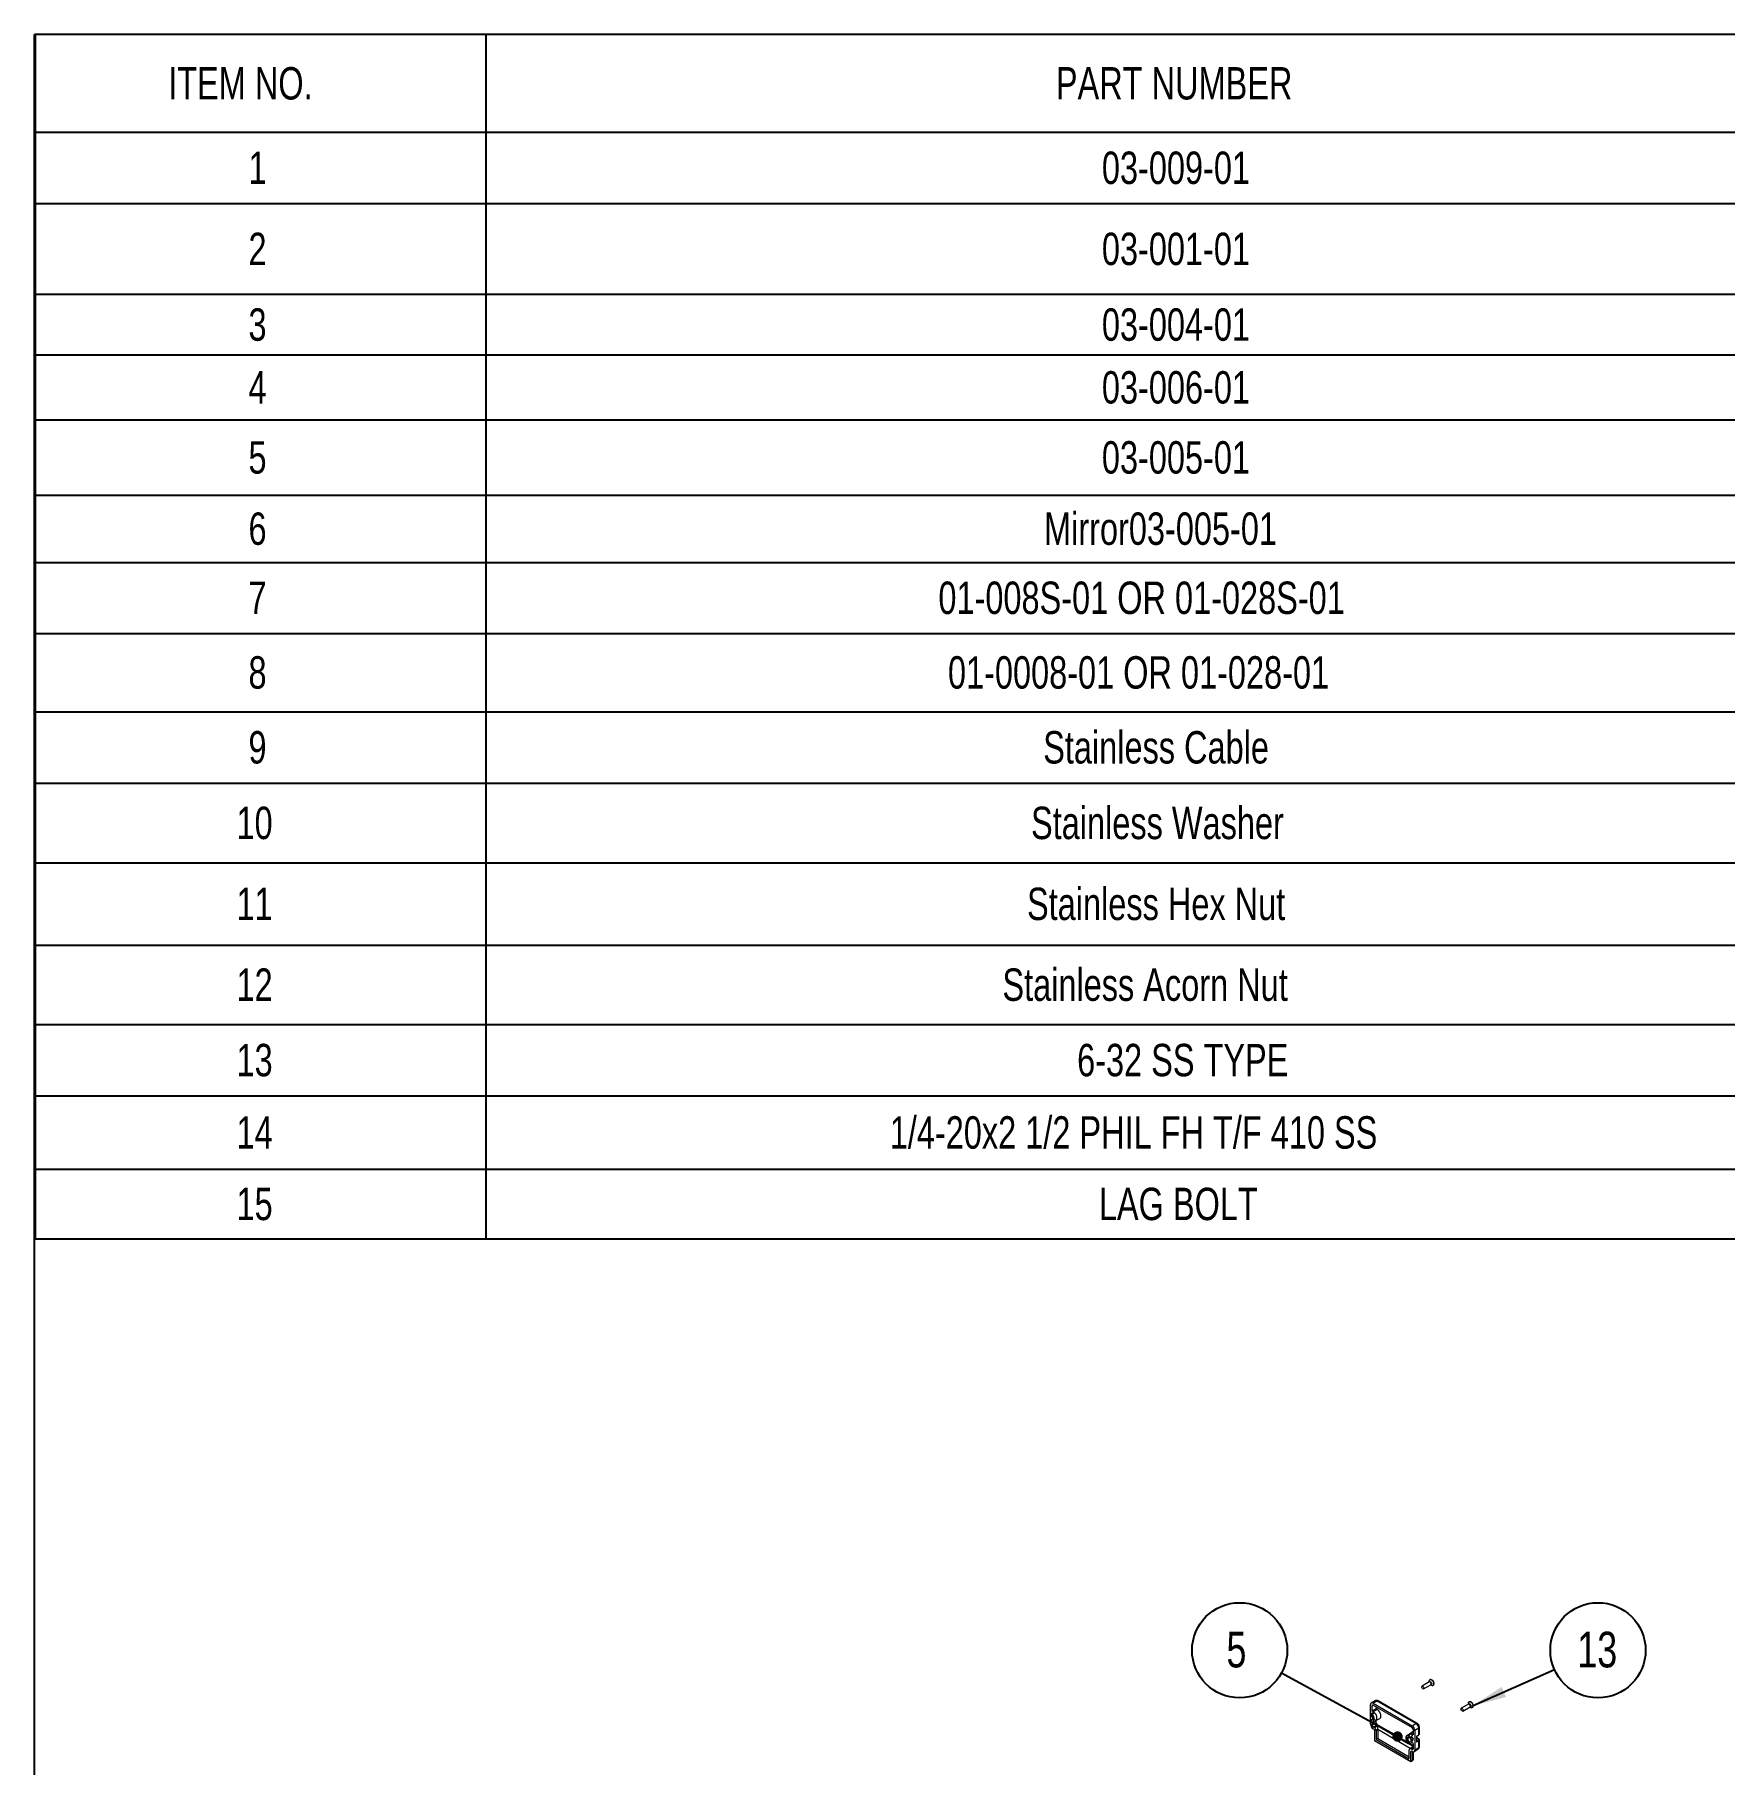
# Model space of a CAD drawing. Header units: inches. Extents: x 0.03 to 2.74, y 0.01 to 1.91.
# Drawn here: x 0.027 to 0.571, y 1.35 to 1.907 of the extents above; entities that cross this region are included whole.
import ezdxf

# ---------------------------------------------------------------- set-up
doc = ezdxf.new("R2010")
doc.units = ezdxf.units.IN
doc.header["$MEASUREMENT"] = 0
doc.layers.add('SLD-0_0', color=7, linetype='Continuous')
doc.styles.add('SLDTEXTSTYLE0', font='TXT', dxfattribs={"width": 0.75})
doc.dimstyles.new('SLDDIMSTYLE0', dxfattribs={"dimtxt": 0.18, "dimasz": 0.003333333333333333, "dimexe": 0, "dimexo": 0.0625, "dimgap": 0, "dimtad": 0, "dimtih": 1, "dimtoh": 1, "dimdec": 0, "dimrnd": 1e-09, "dimzin": 0, "dimdsep": 46, "dimtxsty": 'Standard', "dimblk1": 'DOT', "dimblk2": 'DOT', "dimsah": 1, "dimcen": 0.09, "dimadec": 0, "dimazin": 0, "dimtfac": 0.003333333333333333, "dimtdec": 0, "dimtofl": 0, "dimtmove": 0, "dimatfit": 3, "dimldrblk": 'DOT', "dimfxl": 1, "dimfrac": 2, "dimtolj": 1, "dimtzin": 0, "dimarcsym": 0})
doc.dimstyles.new('SLDDIMSTYLE1', dxfattribs={"dimtxt": 0.18, "dimasz": 0.01083333333333333, "dimexe": 0, "dimexo": 0.0625, "dimgap": 0, "dimtad": 0, "dimtih": 1, "dimtoh": 1, "dimdec": 0, "dimrnd": 1e-09, "dimzin": 0, "dimdsep": 46, "dimtxsty": 'Standard', "dimsah": 1, "dimcen": 0.09, "dimadec": 0, "dimazin": 0, "dimtfac": 0.01083333333333333, "dimtdec": 0, "dimtofl": 0, "dimtmove": 0, "dimatfit": 3, "dimfxl": 1, "dimfrac": 2, "dimtolj": 1, "dimtzin": 0, "dimarcsym": 0})

# ---------------------------------------------------------------- blocks, each defined once
blk = doc.blocks.new('SW_TABLEANNOTATION_0')
at = {"layer": 'SLD-0_0', "color": 0}
for p, q in [((0, 0), (0, -0.3872009452326953)), ((1.210545762131189, 0), (0, 0)), ((0.14498098970665, 0), (0.14498098970665, -0.03135276826658255)), ((0, -0.03135276826658255), (1.210545762131189, -0.03135276826658255)), ((0.14498098970665, -0.03135276826658255), (0.14498098970665, -0.3872009452326944)), ((1.13826999736011e-17, -0.05432676333691903), (1.210545762131189, -0.05432676333691903)), ((1.13826999736011e-17, -0.08349728771939062), (1.210545762131189, -0.08349728771939062)), ((1.13826999736011e-17, -0.1030073531698703), (1.210545762131189, -0.1030073531698703)), ((1.13826999736011e-17, -0.1238760948474395), (1.210545762131189, -0.1238760948474395)), ((1.13826999736011e-17, -0.1480556081101438), (1.210545762131189, -0.1480556081101438)), ((1.13826999736011e-17, -0.169698410419353), (1.210545762131189, -0.169698410419353)), ((1.13826999736011e-17, -0.1925155008162725), (1.210545762131189, -0.1925155008162725)), ((1.13826999736011e-17, -0.2177022479559358), (1.210545762131189, -0.2177022479559358)), ((1.13826999736011e-17, -0.2406762430262723), (1.210545762131189, -0.2406762430262723)), ((1.13826999736011e-17, -0.2663131683994829), (1.210545762131189, -0.2663131683994829)), ((1.13826999736011e-17, -0.2927340028802459), (1.210545762131189, -0.2927340028802459)), ((1.13826999736011e-17, -0.3182671939267178), (1.210545762131189, -0.3182671939267178)), ((1.13826999736011e-17, -0.3412411889970545), (1.210545762131189, -0.3412411889970545)), ((1.13826999736011e-17, -0.3648106416375238), (1.210545762131189, -0.3648106416375238)), ((0, -0.3872009452326953), (1.210545762131189, -0.3872009452326953))]:
    blk.add_line(p, q, dxfattribs=at)
at = {"layer": 'SLD-0_0', "color": 0, "char_height": 0.01041666666666666, "attachment_point": 1, "style": 'SLDTEXTSTYLE0'}
for s, insert in [('ITEM NO.', (0.04283192858272454, -0.01044361850959907)), ('PART NUMBER', (0.3282584805767522, -0.01044361850959907)), ('1', (0.06864211521291279, -0.03760700017805858)), ('03-009-01', (0.3430443631023089, -0.03760700017805858)), ('2', (0.06864211521291279, -0.06367925990446262)), ('03-001-01', (0.3430443631023089, -0.06367925990446262)), ('3', (0.06864211521291279, -0.08801955482093844)), ('03-004-01', (0.3430443631023089, -0.08801955482093844)), ('4', (0.06864211521291279, -0.1082089583849627)), ('03-006-01', (0.3430443631023089, -0.1082089583849627)), ('5', (0.06864211521291279, -0.1307330858550994)), ('03-005-01', (0.3430443631023089, -0.1307330858550994)), ('6', (0.06864211521291279, -0.1536442436410564)), ('Mirror03-005-01', (0.3244486868100371, -0.1536442436410564)), ('7', (0.06864211521291279, -0.1758741899941205)), ('01-008S-01 OR 01-028S-01', (0.2904787783999845, -0.1758741899941205)), ('8', (0.06864211521291279, -0.1998761087624117)), ('01-0008-01 OR 01-028-01', (0.2935555528568234, -0.1998761087624117)), ('9', (0.06864211521291279, -0.2239564798674118)), ('Stainless Cable', (0.3241786185409999, -0.2239564798674118)), ('10', (0.06479373557250057, -0.2482619400891854)), ('Stainless Washer', (0.3202627309998892, -0.2482619400891854)), ('11', (0.06479373557250057, -0.274290820016172)), ('Stainless Hex Nut', (0.3189702887080706, -0.274290820016172)), ('12', (0.06479373557250057, -0.3002678327797895)), ('Stainless Acorn Nut', (0.3110613372951744, -0.3002678327797895)), ('13', (0.06479373557250057, -0.3245214258381937)), ('6-32 SS TYPE', (0.3350775431912479, -0.3245214258381937)), ('14', (0.06479373557250057, -0.3477931496935968)), ('1/4-20x2 1/2 PHIL FH T/F 410 SS', (0.2748344902352475, -0.3477931496935968)), ('15', (0.06479373557250057, -0.3707730278114168)), ('LAG BOLT', (0.3420702082447178, -0.3707730278114168))]:
    blk.add_mtext(s, dxfattribs=dict(at, insert=insert))
blk = doc.blocks.new('SW_NOTE_20')
at = {"layer": 'SLD-0_0', "color": 0}
blk.add_circle((-0.01343467021115183, 0.007339957939013416), 0.01530899559830397, dxfattribs=at)
at = {"layer": 'SLD-0_0', "color": 0, "insert": (-0.01767697859947665, 0.01331909785283283), "char_height": 0.01148293963254593, "attachment_point": 1, "style": 'SLDTEXTSTYLE0'}
blk.add_mtext('5', dxfattribs=at)
blk = doc.blocks.new('_DOT')
at = {"color": 0, "linetype": 'ByBlock', "lineweight": -2}
blk.add_line((-0.5, 0), (-1, 0), dxfattribs=at)
at = {"color": 0, "linetype": 'ByBlock', "const_width": 0.5}
blk.add_lwpolyline([(-0.25, 0, 1), (0.25, 0, 1)], format="xyb", close=True, dxfattribs=at)
blk = doc.blocks.new('SW_NOTE_28')
at = {"layer": 'SLD-0_0', "color": 0}
blk.add_circle((0.01399680059758823, 0.006201203049429237), 0.01530899559830406, dxfattribs=at)
at = {"layer": 'SLD-0_0', "color": 0, "insert": (0.01376554668183095, 0.01218034296324866), "char_height": 0.01148293963254593, "attachment_point": 2, "style": 'SLDTEXTSTYLE0'}
blk.add_mtext('13', dxfattribs=at)

msp = doc.modelspace()

# ---------------------------------------------------------------- linework, layer by layer
at = {"color": 7, "linetype": 'Continuous', "lineweight": 15}
for p, q in [((0.4758846330115902, 1.376827369204561), (0.4735851107596803, 1.375499883264866)), ((0.4740898143396501, 1.37462561629295), (0.47638933659156, 1.375953102232645)), ((0.4758539946078644, 1.377009816369037), (0.4758539946078644, 1.376809682030572)), ((0.4758621350599131, 1.377126087635862), (0.4758613165058678, 1.377208687591916)), ((0.4761627904217753, 1.37762904044027), (0.4760735633395541, 1.377577530742119)), ((0.4763586981878341, 1.375935415058656), (0.4766033802824763, 1.375794117169754)), ((0.4771334408574905, 1.375741570101094), (0.4772226679397117, 1.375793079799245)), ((0.477344947710342, 1.376358125695674), (0.4772013658247428, 1.376358310134685)), ((0.4772021058055776, 1.376110597690307), (0.4773456876911769, 1.376110413251296)), ((0.477344947710342, 1.376358125695674), (0.4774341747925632, 1.376409635393825)), ((0.4774349147733982, 1.376161922949448), (0.4773456876911769, 1.376110413251296)), ((0.456990121191605, 1.363276096358226), (0.456990121191605, 1.369458264831013)), ((0.4585006916899515, 1.370757137338515), (0.4572515125388548, 1.370036001564394)), ((0.4575254836849322, 1.367427898534623), (0.4575254836849322, 1.369149206642104)), ((0.4591315711649137, 1.370694665035751), (0.4578823920138169, 1.369973529261629)), ((0.4578823920138169, 1.369973529261629), (0.4703741835247846, 1.362762171520413)), ((0.457882392013817, 1.36935531241435), (0.4703741835247846, 1.362143954673134)), ((0.4587746628360289, 1.368840215432835), (0.4587746628360289, 1.368199407727457)), ((0.4716233626758813, 1.363483307294535), (0.4591315711649137, 1.370694665035751)), ((0.4720018903608587, 1.363520790676193), (0.459510098849891, 1.37073214841741)), ((0.4885026106723661, 1.369688857177065), (0.4862030884204562, 1.36836137123737)), ((0.486707792000426, 1.367487104265453), (0.4890073142523358, 1.368814590205148)), ((0.4884719722686402, 1.36987130434154), (0.4884719722686401, 1.369671170003076)), ((0.4884804787132759, 1.369990037045034), (0.4884796597281707, 1.370072925352114)), ((0.4887807680825512, 1.370490528412774), (0.48869154100033, 1.370439018714622)), ((0.4889766758486099, 1.368796903031159), (0.4892213579432522, 1.368655605142257)), ((0.4897514185182664, 1.368603058073597), (0.4898406456004877, 1.368654567771748)), ((0.4899632997904258, 1.369216438175016), (0.4898197174737667, 1.369216910965054)), ((0.4898197174737666, 1.368969624226142), (0.4899632997904258, 1.368969151436105)), ((0.4899632997904258, 1.369216438175016), (0.4900525268726469, 1.369267947873168)), ((0.4900525268726469, 1.369020661134256), (0.4899632997904258, 1.368969151436105)), ((0.4579520505884616, 1.367039766567994), (0.4571490068484708, 1.36657617928463)), ((0.4576528986431129, 1.364869890212261), (0.4571490068484708, 1.364578999670993)), ((0.4574307299741275, 1.366493945871231), (0.4582337737141184, 1.366957533154595)), ((0.4587746628360289, 1.368199407727457), (0.4575254836849322, 1.367427898534623)), ((0.4578823920138169, 1.367221859742016), (0.4575254836849322, 1.367427898534623)), ((0.4575254836849322, 1.362967038169317), (0.4575254836849322, 1.363848473139808)), ((0.4587746628360289, 1.363688173943438), (0.4575254836849322, 1.362967038169317)), ((0.4591315711649137, 1.367993368934851), (0.4578823920138169, 1.367221859742016)), ((0.4578823920138169, 1.362348854811858), (0.4591315711649137, 1.36306999058598)), ((0.4579180478163841, 1.363935668692845), (0.4587210915563749, 1.364399255976209)), ((0.4582393003427017, 1.362142816019252), (0.4593100253293561, 1.36276093239707)), ((0.4587107325686399, 1.36439327585988), (0.4599793720439445, 1.365055025289036)), ((0.4591315711649137, 1.367993368934851), (0.4587746628360289, 1.368199407727457)), ((0.4587746628360289, 1.363688173943438), (0.4587746628360289, 1.364426623251928)), ((0.4688081948449218, 1.357483794641035), (0.4591315711649137, 1.36306999058598)), ((0.4593100253293561, 1.361524599171973), (0.4593100253293561, 1.36276093239707)), ((0.4703741835247846, 1.362762171520413), (0.4716233626758813, 1.363483307294535)), ((0.4582393003427017, 1.362142816019252), (0.4578823920138169, 1.362348854811858)), ((0.4580608461782593, 1.361627618568277), (0.457882392013817, 1.361730637964579)), ((0.4582393003427017, 1.361318526889547), (0.4582393003427017, 1.35812440651194)), ((0.458328527424923, 1.357969860672575), (0.4699280481136786, 1.351273599912875)), ((0.4593100253293561, 1.361524599171973), (0.4587746628360289, 1.361215540983064)), ((0.4587746628360289, 1.361215540983064), (0.4587746628360289, 1.358330529029097)), ((0.4593100253293561, 1.358639587218006), (0.4587746628360289, 1.358330529029097)), ((0.4587746628360289, 1.358330529029097), (0.4694819127025726, 1.352149365250911)), ((0.4593100253293561, 1.361524599171973), (0.4593100253293561, 1.358639587218006)), ((0.4593100253293561, 1.358639587218006), (0.4694819127025726, 1.35276748162873)), ((0.4695354839822267, 1.360093553508783), (0.4687324402422358, 1.35962996622542)), ((0.4692197580844924, 1.359688284805686), (0.4700228018244831, 1.36015187208905)), ((0.4693861204257215, 1.357595066256704), (0.4701891641657124, 1.358058653540068)), ((0.4695014812101492, 1.358986635247271), (0.47030452495014, 1.359450222530635)), ((0.4695014812101492, 1.356989455633635), (0.4703045249501399, 1.357453042916999)), ((0.4707310918536693, 1.360854295084888), (0.469525124994491, 1.360087573392454)), ((0.4703741835247846, 1.3600105020008), (0.4707310918536693, 1.359804463208194)), ((0.4707310918536693, 1.35706491095037), (0.4703741835247846, 1.357270949742976)), ((0.4707310918536695, 1.361525771315676), (0.4707310918536693, 1.359804463208194)), ((0.4725156334980933, 1.361937848900888), (0.4712664543469965, 1.361216713126767)), ((0.4712664543469965, 1.361216713126767), (0.4712664543469965, 1.355034544653979)), ((0.4718018168403237, 1.359413656030992), (0.4725156334980933, 1.359854518426897)), ((0.4718018168403237, 1.359330265447251), (0.4724697938754501, 1.359742816699607)), ((0.4718018168403237, 1.359413656030992), (0.4718018168403237, 1.357455718127572)), ((0.4725156334980933, 1.357839010902092), (0.4718018168403237, 1.357455718127572)), ((0.4723434072941745, 1.358549257552102), (0.4719864989652895, 1.358755296344708)), ((0.4724633552286434, 1.35855828222124), (0.4721064468997586, 1.358764321013846)), ((0.4725156334980933, 1.359854518426897), (0.4725156334980933, 1.361937848900888)), ((0.4725156334980933, 1.355755680428101), (0.4725156334980933, 1.357839010902092)), ((0.4727373879036153, 1.360173753583224), (0.4727373879036153, 1.362246907089797)), ((0.4727373879036153, 1.35606473861701), (0.4727373879036153, 1.358137892123583)), ((0.4694819127025726, 1.352149365250911), (0.4694819127025726, 1.355034377204879)), ((0.4707310918536695, 1.356373729826279), (0.4695829945576773, 1.357036512287534)), ((0.4703309448125996, 1.355780616241504), (0.4696387475109224, 1.355381019244907)), ((0.4703741835247846, 1.355137497070642), (0.4700172751958997, 1.355343535863248)), ((0.4700172751958998, 1.351325126355936), (0.4700172751958998, 1.354519246733543)), ((0.4700172751958998, 1.351325126355936), (0.4705526376892269, 1.351634184544846)), ((0.4703741835247846, 1.354519280223363), (0.4701957293603422, 1.354622299619666)), ((0.4707310918536693, 1.35706491095037), (0.4707310918536695, 1.355343602842888)), ((0.470774392094749, 1.351943242733755), (0.470774392094749, 1.35439770135392)), ((0.4710050629997468, 1.354456807920599), (0.4722542421508436, 1.35517794369472)), ((0.4712664543469965, 1.355034544653979), (0.4725156334980933, 1.355755680428101)), ((0.4699911360611748, 1.351267352682598), (0.470526498554502, 1.351576410871508))]:
    msp.add_line(p, q, dxfattribs=at)
at = {"color": 8, "linetype": 'Continuous', "lineweight": 15}
for p, q in [((0.4575254836849322, 1.369149206642104), (0.4578824500261726, 1.36935527892453)), ((0.4572643676328983, 1.36459280519294), (0.4576444916637621, 1.364812246125026)), ((0.4593100253293561, 1.36276093239707), (0.4691284085635533, 1.357092900403422)), ((0.4697954592564826, 1.355471487009958), (0.4593100253293561, 1.361524599171973)), ((0.4707310918536695, 1.360230933198753), (0.4703741835247846, 1.3600105020008)), ((0.4719864989652895, 1.358755296344708), (0.4718018168403237, 1.358890265376811)), ((0.4719864989652895, 1.358755296344708), (0.4718018168403237, 1.358656128969848)), ((0.4718018168403239, 1.357860758610117), (0.4723434072941745, 1.358151572372236)), ((0.4693523088650726, 1.356963645510622), (0.4707310918536693, 1.356167691033673)), ((0.4707310918536693, 1.355755613448461), (0.4700172751958997, 1.355343535863248)), ((0.47019575836652, 1.354622282874756), (0.4700172751958998, 1.354519246733543)), ((0.4707310918489555, 1.355343535860527), (0.4703741835247846, 1.355137497070642)), ((0.4705526376892269, 1.351634184544846), (0.4705526376892269, 1.354437078355041))]:
    msp.add_line(p, q, dxfattribs=at)
at = {"color": 7, "linetype": 'Continuous', "lineweight": 15, "flags": 128}
for points in [[(0.4734805563516313, 1.375267363170474), (0.4735072522542656, 1.375409780317544), (0.4735842196810107, 1.375499365210946), (0.4736997410388561, 1.375522479362749), (0.4738362292482736, 1.375475603852871), (0.4739729052166481, 1.375365875052764), (0.4740889612667653, 1.37520999817755), (0.4741667289170455, 1.375031704068453), (0.4741943687476991, 1.374858136387342), (0.4741676728450648, 1.374715719240273), (0.4740907054183197, 1.37462613434687), (0.4739751840604743, 1.374603020195067), (0.4738386958510568, 1.374649895704945), (0.4737020198826823, 1.374759624505052), (0.4735859638325652, 1.374915501380266), (0.473508196182285, 1.375093795489363), (0.4734805563516313, 1.375267363170474)], [(0.4758613165058678, 1.377208687591916), (0.475930942866002, 1.377429800851889), (0.4760676783933312, 1.377574057141637), (0.4762578793715528, 1.377627062309689), (0.4764825672057255, 1.377583527405252), (0.4767193221405311, 1.377447796419218), (0.4769445203436947, 1.377233412832958), (0.4771356911343639, 1.37696176822544), (0.4772737591479712, 1.376659967783096), (0.477344947710342, 1.376358125695674)], [(0.4774349147733982, 1.376161922949448), (0.4773341282753056, 1.376306904748676), (0.4772786998509795, 1.376370472474037)], [(0.4860985318815563, 1.368130276544018), (0.4861256999104016, 1.368272313671512), (0.4862030679108246, 1.368361359395487), (0.4863188573061037, 1.368383857311669), (0.4864554402104411, 1.368336382316264), (0.4865920231147784, 1.36822616204696), (0.4867078125100574, 1.368069976540609), (0.4867851805104805, 1.367891603624728), (0.4868123485393259, 1.367718198958805), (0.4867851805104805, 1.367576161831311), (0.4867078125100574, 1.367487116107336), (0.4865920231147784, 1.367464618191154), (0.4864554402104411, 1.367512093186559), (0.4863188573061037, 1.367622313455863), (0.4862030679108246, 1.367778498962214), (0.4861256999104016, 1.367956871878095), (0.4860985318815563, 1.368130276544018)], [(0.4884796597281707, 1.370072925352114), (0.4885500676097796, 1.370293308059265), (0.4886874702005829, 1.370436632313313), (0.4888781572234876, 1.37048859696298), (0.4891031015851418, 1.370444016882265), (0.4893398579334545, 1.370307340351625), (0.4895648022951087, 1.370092205200569), (0.4897554893180135, 1.369820078000549), (0.4898928919088168, 1.369518112091941), (0.4899632997904258, 1.369216438175016)], [(0.4900525268726469, 1.369020661134256), (0.4899517393203415, 1.369166348133456), (0.4898975263556237, 1.369228931795779)], [(0.457315071554896, 1.36635928298282), (0.4572407290304384, 1.366411194273582), (0.4571690648336851, 1.366428022142462), (0.4571109891889542, 1.366407204698966), (0.4570753435866989, 1.366351911210157), (0.4570675547467346, 1.366270559608469), (0.4570888084493395, 1.366175534937806), (0.4571358690109577, 1.366081303842873), (0.4572015718876876, 1.366002212153669)], [(0.4572015718876876, 1.366002212153669), (0.4574038581082019, 1.365769848318129), (0.4575647825049323, 1.365494210730398), (0.4576682572542569, 1.365202855242694), (0.4577039378493746, 1.364924909046376), (0.4576682572542569, 1.364688158788301), (0.4575647825049323, 1.364516272703191), (0.4574038581082017, 1.364426434469074), (0.4572015718876876, 1.364427625332389)], [(0.457315071554896, 1.363939510576827), (0.4575679288177264, 1.363926655638466), (0.4577837048642319, 1.364004309697013), (0.4579485521128013, 1.364167489247901), (0.4580518913737383, 1.36440572212712), (0.4580870907763016, 1.364703719569812), (0.4580518913737383, 1.365042357377649), (0.4579485521128013, 1.365399903227898), (0.4577837048642319, 1.365753411360726), (0.4575679288177264, 1.366080195139693), (0.457315071554896, 1.36635928298282)], [(0.4599793720439445, 1.365055025289036), (0.460143692330344, 1.36518219738219), (0.4602814718719165, 1.365405803869036), (0.460352423364117, 1.365697256302417), (0.460352423364117, 1.36603961652629), (0.4602814718719165, 1.366412987808874), (0.460143692330344, 1.366795671168373), (0.4599470919855475, 1.367165426438932), (0.4597030965349532, 1.36750076478823), (0.4594258861072625, 1.367782197570313), (0.4591315711649137, 1.367993368934851)], [(0.4691569623392816, 1.359523104945135), (0.4689041050764511, 1.359535959883495), (0.4686883290299457, 1.359458305824948), (0.4685234817813763, 1.359295126274061), (0.4684201425204393, 1.359056893394841), (0.4683849431178761, 1.35875889595215), (0.4684201425204395, 1.358420258144313), (0.4685234817813763, 1.358062712294064), (0.4686883290299457, 1.357709204161235), (0.4689041050764511, 1.357382420382269), (0.4691569623392816, 1.357103332539142)], [(0.46927046200649, 1.357460403368293), (0.4690681757859758, 1.357692767203833), (0.4689072513892453, 1.357968404791564), (0.4688037766399207, 1.358259760279267), (0.468768096044803, 1.358537706475585), (0.4688037766399207, 1.35877445673366), (0.4689072513892453, 1.358946342818771), (0.4690681757859759, 1.359036181052888), (0.4692704620064901, 1.359034990189573)], [(0.4691569623392816, 1.357103332539142), (0.4692313048637391, 1.35705142124838), (0.4693029690604925, 1.3570345933795), (0.4693610447052233, 1.357055410822995), (0.4693966903074786, 1.357110704311804), (0.4694044791474429, 1.357192055913492), (0.469383225444838, 1.357287080584156), (0.4693361648832199, 1.357381311679088), (0.46927046200649, 1.357460403368293)], [(0.4703741835247846, 1.358195609741847), (0.4705216930614689, 1.35814433674681), (0.4706467456083703, 1.358168634496286), (0.4707303030488272, 1.35826480387818), (0.4707596445199801, 1.358418203975873), (0.4707303030488272, 1.35860548101507), (0.4706467456083703, 1.358798123764221), (0.4705216930614689, 1.35896680411108), (0.4703741835247846, 1.359085842001929), (0.4702266739881003, 1.359137114996967), (0.4701016214411988, 1.35911281724749), (0.470018064000742, 1.359016647865597), (0.469988722529589, 1.358863247767903), (0.470018064000742, 1.358675970728707), (0.4701016214411988, 1.358483327979555), (0.4702266739881003, 1.358314647632696), (0.4703741835247846, 1.358195609741847)]]:
    msp.add_lwpolyline(points, dxfattribs=at)
at = {"color": 8, "linetype": 'Continuous', "lineweight": 15, "flags": 128}
for points in [[(0.475869312566544, 1.376818524899893), (0.4758846024778312, 1.376860933416702), (0.4759728415232579, 1.376963637713997), (0.4761052805922739, 1.376990136854961), (0.4762617570371847, 1.376936396585598), (0.4764184487377148, 1.376810598374761), (0.4765515008028728, 1.376631893859687), (0.4766406572618581, 1.376427489182835), (0.4766723448519956, 1.376228503103323)], [(0.4766723448519956, 1.376228503103323), (0.4766417394249354, 1.376065229447944), (0.4765535003795088, 1.375962525150649), (0.4764210613104929, 1.375936026009685), (0.4763740161465138, 1.375944257927976)], [(0.4884872902273197, 1.369680012872396), (0.4885031189631941, 1.369723619863241), (0.4885918172449558, 1.369825706031575), (0.4887245636045788, 1.369851498691301), (0.4888811486121593, 1.369797071143787), (0.4890377336197397, 1.369670709489755), (0.4891704799793626, 1.36949165114556), (0.4892591782611243, 1.369287156120939), (0.4892903249556783, 1.369088356929637)], [(0.4892903249556783, 1.369088356929637), (0.4892591782611242, 1.368925518946411), (0.4891704799793626, 1.368823432778077), (0.4890377336197396, 1.368797640118351), (0.4889919938072897, 1.368805745900479)], [(0.4571511759694364, 1.364580224814943), (0.4571680635232291, 1.364588066765591), (0.4572643676328983, 1.36459280519294)], [(0.4572643676328983, 1.36459280519294), (0.4574413680758483, 1.36459176318754), (0.4575171239377901, 1.364621334176456)]]:
    msp.add_lwpolyline(points, dxfattribs=at)
at = {"color": 7, "linetype": 'Continuous', "lineweight": 15}
for centre, radius, start, end in [((0.4766558389152086, 1.377012097776104), 0.0008018475528668777, 171.8272014352887, 180.1630174865664), ((0.4762003334022897, 1.376395691530886), 0.001233920178806325, 0.6474823210380211, 91.74353770279698), ((0.4768881251978121, 1.376155055848807), 0.0004597351377116703, 231.7300532300443, 354.4275101767331), ((0.4763041523014055, 1.376231772599494), 0.0009060926300724591, 352.3146111735521, 8.027702291936942), ((0.4769841783280292, 1.376175805244464), 0.0004509501760714028, 301.9284771403671, 358.2358969092303), ((0.4575340773386707, 1.369546503268451), 0.0005510665220935054, 50.79671476432731, 189.2140369904286), ((0.4577430661437584, 1.369184502017079), 0.0002204266088372806, 50.79671476423822, 189.2140369904778), ((0.489270838188271, 1.369873741736751), 0.0007988696379530531, 171.6294325197361, 180.1748128463574), ((0.488817431655509, 1.369255918889784), 0.00123515379278802, 0.5580040954597173, 91.7009838060079), ((0.4895060065574756, 1.369016642013288), 0.0004597526028456057, 231.7470546873096, 354.0710027732408), ((0.48892679413135, 1.369093267595598), 0.0009014431641778828, 352.1163677276732, 7.883632272284165), ((0.4896032063078117, 1.369036350031381), 0.0004495943855041713, 301.8784444241646, 358.0002194112047), ((0.4589273512811572, 1.363364251077918), 0.001939234816743736, 182.6054784856828, 237.3945216599628), ((0.457322494523005, 1.364198489838356), 0.0002590856197433648, 117.8221432355094, 268.3582147403603), ((0.457353662721442, 1.364464331918219), 0.0001564576465228489, 124.8011536851319, 193.5686563475826), ((0.4575732916341548, 1.366254503970427), 0.00027866871150235, 120.7692068844204, 157.9139614571665), ((0.4583003757207524, 1.363002300057193), 0.0007756939266969949, 182.6054784856358, 237.394521659984), ((0.4569003676938328, 1.365550691504024), 0.001938343376369125, 46.53509658936802, 59.56033618570094), ((0.4580370561537592, 1.366807293020313), 0.0002475275671568482, 37.37024790180578, 110.0852897887203), ((0.4572066655413711, 1.365436330303003), 0.001835486124768091, 325.5967754874543, 55.97298518791009), ((0.4595495548718492, 1.363723435831315), 0.000775693926696935, 182.6054784856522, 237.3945216599908), ((0.4693292242574454, 1.361128558407075), 0.001939234816742547, 2.605478485663894, 57.39452165998038), ((0.4705784034085414, 1.361849694181197), 0.0019392348167434, 2.60547848566933, 57.39452165996535), ((0.4578518543247909, 1.361300895945609), 0.0003878469633491707, 2.605478485679679, 57.39452165994942), ((0.4576123247822984, 1.36116264815125), 0.001163540890045338, 2.605478485651011, 57.39452165997725), ((0.4584330233516575, 1.35813322198391), 0.000193923481674964, 182.6054784857732, 237.3945216598712), ((0.4693090531730364, 1.359559811530965), 0.0001564576465232201, 124.801153685232, 193.5686563476283), ((0.4691495393711728, 1.359264125683606), 0.0002590856197431523, 297.8221432354885, 88.35821474040435), ((0.4695286820857489, 1.3573556243559), 0.0002786687115023694, 120.7692068844634, 157.9139614572174), ((0.4698506672249977, 1.359525046018751), 0.000650031724415915, 74.64436427904047, 119.0041934177971), ((0.4710404079874005, 1.359019673118437), 0.00128381255406347, 174.7559347518007, 228.4663900153162), ((0.469740387223601, 1.358942545382506), 0.00124186516576989, 59.3122954224722, 76.85526776045961), ((0.4699380950441528, 1.359710478139062), 0.0004494483927213836, 324.615854090202, 79.1365898257231), ((0.4699818898690084, 1.357705377877475), 0.0004095928806206579, 321.9708099320302, 59.59895074329816), ((0.4712695020785044, 1.358811572291156), 0.001781884718099479, 232.922775897955, 239.8373831348637), ((0.4699561998178484, 1.361490509427799), 0.0007756939266976227, 2.605478485664972, 57.39452165995745), ((0.4713020597502406, 1.359176377415181), 0.0008720436237370441, 188.9419899076241, 231.0526335597145), ((0.4715425841753069, 1.3593152292104), 0.001118784432792563, 195.1486113094471, 224.8460127246984), ((0.4721390664639213, 1.357835247028546), 0.0003765858440905491, 0.572665337222186, 57.1382226155741), ((0.4698082863908121, 1.355087320267341), 0.0003306399132560541, 50.7967147643306, 189.2140369904337), ((0.4701260664253131, 1.354536894421031), 0.0001102133044187879, 50.79671476435298, 189.214036990464), ((0.470513509394843, 1.355308307467913), 0.0002204266088375545, 230.7967147643344, 9.214036990353845), ((0.4707224981999307, 1.354946306216541), 0.0005510665220934463, 230.7967147642945, 9.214036990471485), ((0.469962879581193, 1.351316302512193), 5.51066522096442e-05, 230.7967147648304, 9.214036989861103)]:
    msp.add_arc(centre, radius, start, end, dxfattribs=at)
at = {"color": 8, "linetype": 'Continuous', "lineweight": 15}
for centre, radius, start, end in [((0.4759611339742515, 1.376288719196829), 0.0005440553539103629, 321.9113351566001, 98.08328831071947), ((0.4587619466256818, 1.370178713429251), 0.0006346876083967692, 54.38242252484714, 114.3071190460838), ((0.4593533458884526, 1.370385094071852), 0.0003808125650373842, 65.69288095384387, 125.6175774751827), ((0.4885791735451195, 1.369150242909268), 0.0005440286784341752, 321.9043504448441, 98.09027302243878), ((0.457233837481071, 1.366343411980023), 0.0002478449237409471, 37.3996719049911, 109.8898042471738), ((0.4572347605047865, 1.3659842510958), 3.773703624708588e-05, 151.5785781916545, 216.9690463675069), ((0.457401434061547, 1.363951545721829), 8.719705998642624e-05, 187.9334255250199, 253.9202911115381), ((0.456448047974216, 1.364976174862458), 0.001808118565808701, 325.2150628717547, 57.07893076940948), ((0.4718439159869878, 1.363183566583941), 0.0003721401034925133, 64.45568486092792, 126.346142735708), ((0.4690476252012128, 1.359064741285647), 0.000646866486138189, 74.5675175318456, 120.6936526929283), ((0.4699335164559164, 1.358395903718659), 0.0009700428105728016, 145.5745949207869, 235.6462414287872), ((0.4691366836324911, 1.359248212856752), 0.0004478444873098752, 324.068544089794, 79.30980631321722), ((0.4693568081848227, 1.359047017075612), 8.717974822414123e-05, 187.9295307124151, 253.9782371607409), ((0.4691793159968227, 1.357242029178934), 0.0004091494226962934, 321.8275348973931, 59.63879490336068), ((0.4720545834329543, 1.358652613028808), 0.0001232045376655387, 65.32830466429384, 123.5464825027693), ((0.472411435011417, 1.35844675014569), 0.0001230265771392385, 65.0463160058488, 123.5697274460578), ((0.4723962767352613, 1.359838242899939), 0.0001204613199807046, 307.61095587301, 7.764979748627586), ((0.4723584635323556, 1.362284715535354), 0.0003808134191909071, 294.3759234565333, 354.2906852348173), ((0.4691901464399155, 1.357085372085066), 3.773277680596722e-05, 151.5761203989344, 216.9826371111269), ((0.470492612760038, 1.351626542203427), 6.050948278159958e-05, 304.0563510324339, 7.255829360744177), ((0.4703954875955887, 1.351981027695066), 0.0003807838268431982, 294.3746582935707, 354.3052007487759), ((0.4718973189635218, 1.355687430456681), 0.000622069869276172, 305.0133328750752, 6.298847518329785), ((0.4723584834044548, 1.356102523578321), 0.0003807838268432047, 294.3746582936378, 354.3052007487468)]:
    msp.add_arc(centre, radius, start, end, dxfattribs=at)
at = {"color": 7, "linetype": 'Continuous', "lineweight": 15}
for centre, major_axis, ratio, start_param, end_param in [((0.4719864989652897, 1.358357611164842), (0.0005046777643556988, -1.475166990516641e-05), 0.5567969556259188, 5.514060814583808, 7.084857141377686), ((0.4710880001825541, 1.355343435393788), (0.001070724986654448, 0), 0.5773815451998048, 1.910633236248945, 2.356113226130058)]:
    msp.add_ellipse(centre, major_axis=major_axis, ratio=ratio, start_param=start_param, end_param=end_param, dxfattribs=at)
at = {"color": 8, "linetype": 'Continuous', "lineweight": 15}
for centre, major_axis, ratio, start_param, end_param in [((0.4719802710047661, 1.360163576615806), (0.0007570606402507731, 1.562840742019845e-05), 0.5905655775657754, 5.485596386870569, 6.270994550267948), ((0.4719802710047661, 1.358148069091001), (0.0007570701985495918, -1.49177778081544e-05), 0.5636966703948165, 5.508894113647821, 6.307623181198174)]:
    msp.add_ellipse(centre, major_axis=major_axis, ratio=ratio, start_param=start_param, end_param=end_param, dxfattribs=at)
at = {"color": 7, "linetype": 'Continuous', "lineweight": 15}
for points, knots in [([(0.4595100988498911, 1.37073214841741), (0.4594417220287776, 1.370766757464933), (0.4592948562371484, 1.370841093842074), (0.4590459531249572, 1.370891307955168), (0.4587873181850164, 1.370872526937543), (0.4585989919971443, 1.370822955919896), (0.4585172365235553, 1.37076202650879), (0.4585043869820841, 1.370752450208141)], [0, 0, 0, 0, 0.2178106253040336, 0.4678329496689312, 0.7118440235788487, 0.9547104064516019, 1, 1, 1, 1]), ([(0.4571539816123312, 1.364578222077079), (0.4571481775971184, 1.364576129736526), (0.4571125060866747, 1.364563270199606), (0.4570671748204967, 1.364505112822701), (0.4570304386588374, 1.364414490287677), (0.4570263695289516, 1.36429987028942), (0.4570601649100304, 1.36416669433301), (0.457135338073044, 1.36403208645771), (0.4572384770349786, 1.363926507280627), (0.4573243073225491, 1.363880567189589), (0.4573711745738109, 1.363869236809144), (0.4573772867986902, 1.363867759149768)], [0, 0, 0, 0, 0.02187338997339853, 0.1344339789384308, 0.2438574045983626, 0.3703799865666089, 0.5194956430114982, 0.6741901020936193, 0.8299946407266184, 0.9778286338845862, 1, 1, 1, 1]), ([(0.4571515423666684, 1.366572616566233), (0.4571419968068718, 1.366568514359955), (0.4571037463813332, 1.366552076231741), (0.4570593711455463, 1.366489063950699), (0.4570275787392267, 1.36639506640235), (0.4570289247969682, 1.366276973156631), (0.4570695718563837, 1.366142284923187), (0.4571361180656838, 1.36603142836687), (0.4571874758843377, 1.365979035154565), (0.457204596540712, 1.365961569339082)], [0, 0, 0, 0, 0.04759295844139073, 0.1907118023285354, 0.3344250631130468, 0.503468962551431, 0.6994960898026471, 0.8998239348848952, 1, 1, 1, 1]), ([(0.457204596540712, 1.365961569339082), (0.457235650087125, 1.365933770952531), (0.4572670032221888, 1.365905704381437), (0.4572938990903497, 1.365869378108088), (0.4572941560884728, 1.365869030999602)], [0, 0, 0, 0, 0.9904446987345114, 1, 1, 1, 1]), ([(0.4572941560884728, 1.365869030999602), (0.4573478843280582, 1.365801704095458), (0.4574558992399407, 1.365666350514649), (0.4575766945490006, 1.365425210664173), (0.4576524090780634, 1.365182998395332), (0.4576755048253466, 1.364959786026852), (0.4576470924982911, 1.364781347193098), (0.4575899049229247, 1.364669464430853), (0.4575375728111181, 1.364639756194101), (0.4575154053578467, 1.364627172028714)], [0, 0, 0, 0, 0.1492514143704656, 0.3000540962427522, 0.45050192687076, 0.5994056183753316, 0.7462071889378187, 0.892495447142545, 1, 1, 1, 1]), ([(0.4573772867986902, 1.363867759149768), (0.4574243055168921, 1.363859742758464), (0.457558009493883, 1.363836947083902), (0.4577539302871307, 1.363851654333819), (0.4578780619680722, 1.36392157726477), (0.4579322093636171, 1.363952078298601)], [0, 0, 0, 0, 0.23418839683844, 0.6659458449708793, 1, 1, 1, 1]), ([(0.4727373879036153, 1.362246907089797), (0.4727338859953099, 1.362316886327384), (0.4727255117573942, 1.362484230167833), (0.4726499987179592, 1.362749899679246), (0.4725102966965133, 1.363033210014529), (0.4723166042690319, 1.363283197126984), (0.4721368255671426, 1.363438791055455), (0.4720273363250555, 1.363505327258818), (0.4720018903608587, 1.363520790676193)], [0, 0, 0, 0, 0.1394684051933533, 0.3335157591178287, 0.5350109775557987, 0.7441947091363394, 0.9405492982818707, 1, 1, 1, 1]), ([(0.4687182786950029, 1.359613556619663), (0.4687038740500968, 1.359607119595064), (0.4686203869238745, 1.359569811581658), (0.4685090353414043, 1.359433406764137), (0.4683976173512746, 1.359216908644097), (0.4683443367846991, 1.35894787562593), (0.46834686759275, 1.35864172388801), (0.4684093058620334, 1.358311311290217), (0.4685110521926646, 1.358001701635406), (0.4686105292144511, 1.357814777461452), (0.4686525552917534, 1.357735807568273)], [0, 0, 0, 0, 0.02886205556981345, 0.1672800747338501, 0.3059949614932617, 0.4490281105436943, 0.5958830697748386, 0.7439771899365883, 0.8918379921947754, 1, 1, 1, 1]), ([(0.4686525552917534, 1.357735807568273), (0.4686667634586809, 1.357706635287889), (0.4687341458222857, 1.357568285477246), (0.4688938885159044, 1.357347549601392), (0.4690568605802066, 1.357160471839499), (0.4691476674648919, 1.357074370819836), (0.469159986992306, 1.357062689724555)], [0, 0, 0, 0, 0.1129362933384919, 0.535601420004683, 0.9369962855001376, 0.9999999999999999, 0.9999999999999999, 0.9999999999999999, 0.9999999999999999]), ([(0.4691350827007734, 1.358938462889551), (0.4691435416146016, 1.358945156304356), (0.4691799140630734, 1.358973937290903), (0.4692485685916789, 1.358977650071171), (0.4693151940157008, 1.358966234367177), (0.4693326772502842, 1.358963238762514)], [0, 0, 0, 0, 0.1826852965498047, 0.7855277486237551, 1, 1, 1, 1]), ([(0.4693326772502842, 1.358963238762514), (0.4693651427150757, 1.358958690528124), (0.4694226099170085, 1.358950639686844), (0.469474103568048, 1.358976264489467), (0.4694965064462887, 1.358987412841186)], [0, 0, 0, 0, 0.5649390208591039, 1, 1, 1, 1]), ([(0.4721064468997586, 1.358764321013846), (0.4720755219177842, 1.358783917134226), (0.4719845976198524, 1.358841532802013), (0.4718764061151518, 1.358928306873399), (0.4718111145480435, 1.359010113607609), (0.4718018168403237, 1.35902176312282)], [0, 0, 0, 0, 0.3065305670988074, 0.9012479499990409, 1, 1, 1, 1]), ([(0.4727284737767528, 1.358147077226578), (0.472726750536036, 1.358190797420697), (0.4727227725984569, 1.358291721337738), (0.4726288289469042, 1.358441547959263), (0.4725223455052842, 1.358516667235611), (0.4724633552286433, 1.35855828222124)], [0, 0, 0, 0, 0.2542234217556775, 0.5868506314822687, 1, 1, 1, 1]), ([(0.4724697938754501, 1.359742816699607), (0.4725061072620272, 1.359767915991907), (0.4725960318225541, 1.359830070559198), (0.4726926795782172, 1.359963065874999), (0.4727461480639043, 1.360098079291201), (0.4727324526953247, 1.360170986999002), (0.472729723708753, 1.360185514841346)], [0, 0, 0, 0, 0.2367446264749031, 0.586261940830922, 0.9175571215102429, 1, 1, 1, 1]), ([(0.469159986992306, 1.357062689724555), (0.4691835732394492, 1.357042952029916), (0.4692407278652718, 1.356995123286968), (0.4693377530528322, 1.356958671527742), (0.4694346740423098, 1.356956092993957), (0.4694812040759046, 1.356982826617245), (0.4694989273017384, 1.356993009417606)], [0, 0, 0, 0, 0.2313890545590888, 0.5607061925722671, 0.8326735926267435, 1, 1, 1, 1]), ([(0.470526498554502, 1.351576410871508), (0.4705585669568046, 1.351596950921774), (0.4706441035507365, 1.351651737746585), (0.4707339540273676, 1.351766754506827), (0.4707842814996416, 1.351879854553199), (0.4707720821306581, 1.351936081402926), (0.4707709970833444, 1.351941082382267)], [0, 0, 0, 0, 0.2280448917580479, 0.6082680116263877, 0.9651582190636618, 1, 1, 1, 1]), ([(0.472250546858711, 1.355182630825095), (0.4723151128188486, 1.355223376161057), (0.4724523134350413, 1.35530995870686), (0.4726007977068151, 1.35550856701022), (0.4727007361616239, 1.355738237934596), (0.4727346041271554, 1.355928153397383), (0.4727368404352646, 1.356037877234284), (0.4727373879036153, 1.35606473861701)], [0, 0, 0, 0, 0.214426867441251, 0.4556502881477533, 0.6882491728862697, 0.9236805919431947, 1, 1, 1, 1])]:
    msp.add_open_spline(points, degree=3, knots=knots, dxfattribs=at)
at = {"layer": 'SLD-0_0'}
for p in [(2.736454971000843, 1.906535896556241), (0.02745090701848254, 0.01017576541099474)]:
    msp.add_line(p, (0.02745090701848254, 1.906535896556241), dxfattribs=at)

# ---------------------------------------------------------------- block references
for name, p in [('SW_TABLEANNOTATION_0', (0.02758264383548023, 1.90652877863753)), ('SW_NOTE_20', (0.4283644216392821, 1.379676220519962)), ('SW_NOTE_28', (0.5161424801206642, 1.380814975409546))]:
    msp.add_blockref(name, p, dxfattribs=at)

# ---------------------------------------------------------------- leaders
for points, dimstyle in [([(0.4656994840902258, 1.359278415160149), (0.4283644216392821, 1.379676220519962)], 'SLDDIMSTYLE0'), ([(0.4899632997904258, 1.369216438175016), (0.5161424801206642, 1.380814975409546)], 'SLDDIMSTYLE1')]:
    msp.add_leader(points, dimstyle=dimstyle, override={"dimscale": 1, "dimgap": 0, "dimtad": 0, "dimclrd": 0}, dxfattribs=at)

doc.saveas('drawing.dxf')
